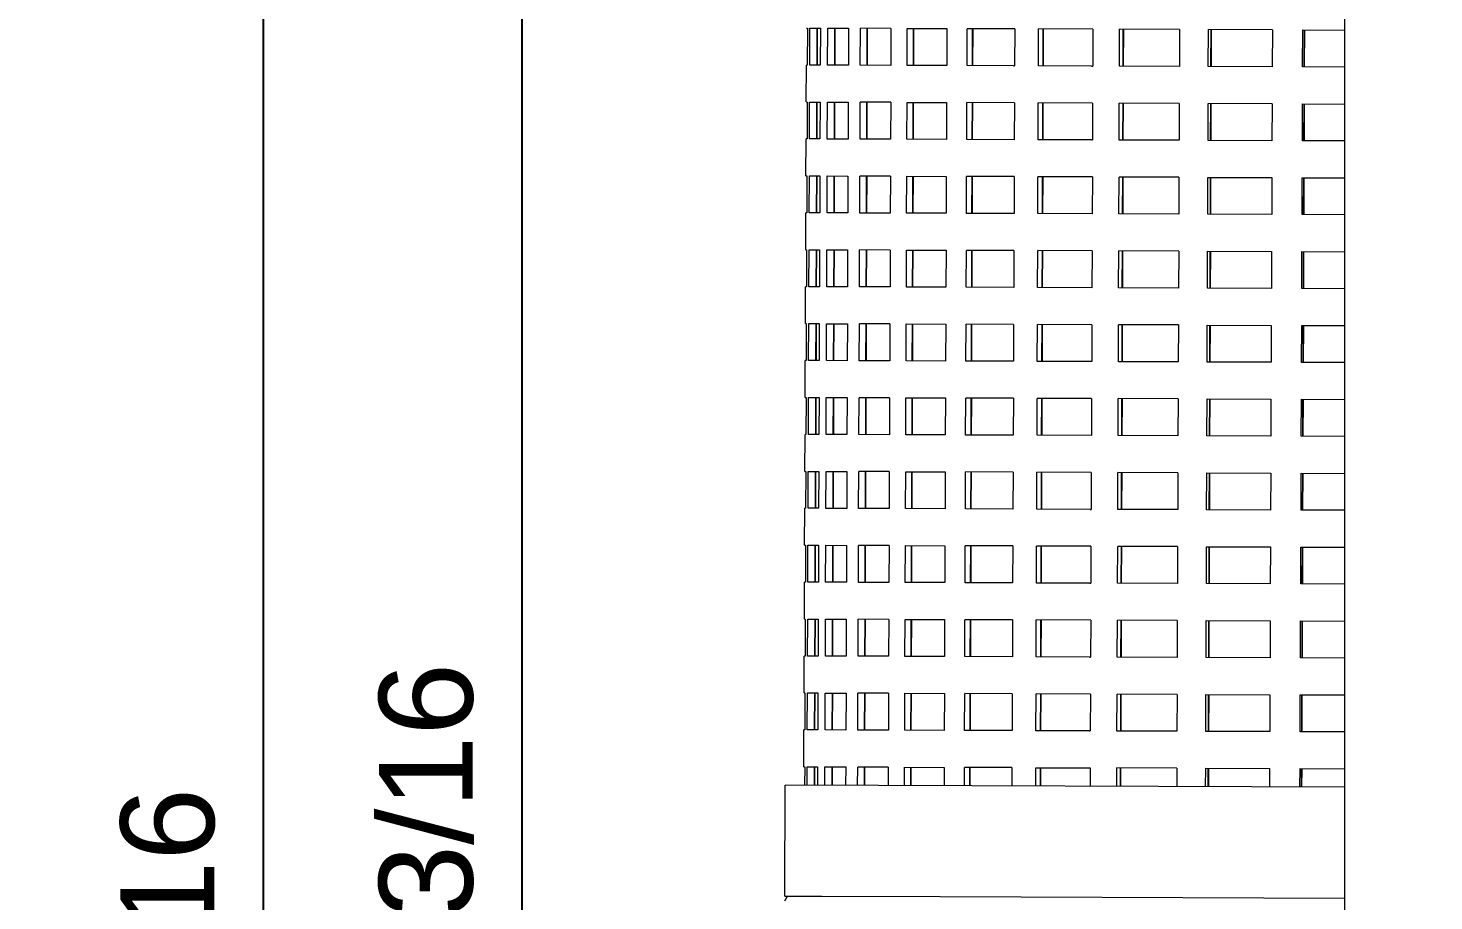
# Model space of a CAD drawing. Header units: inches. Extents: x -12 to 136, y -5 to 104.
# Drawn here: x 64.51 to 79.5, y 69.65 to 78.95 of the extents above; entities that cross this region are included whole.
import ezdxf

# ---------------------------------------------------------------- set-up
doc = ezdxf.new("R2010")
doc.units = ezdxf.units.IN
doc.layers.add('ZANO_R', color=7, linetype='Continuous', lineweight=0)
doc.layers.add('ZANO_W', color=1, linetype='Continuous', lineweight=0)
doc.styles.get("Standard").update_dxf_attribs({"font": 'ARIALUNI.TTF'})
doc.dimstyles.new('amerykanie', dxfattribs={"dimtxt": 50, "dimasz": 50, "dimexe": 0.5, "dimexo": 0.5, "dimgap": 1, "dimtad": 1, "dimdec": 0, "dimzin": 0, "dimlunit": 5, "dimtxsty": 'Standard', "dimcen": 0.09, "dimclrd": 1, "dimclre": 1, "dimclrt": 1, "dimazin": 0, "dimtfac": 1, "dimtdec": 0, "dimtmove": 0, "dimatfit": 3, "dimfxl": 1, "dimtzin": 0, "dimarcsym": 1})

# ---------------------------------------------------------------- blocks, each defined once
blk = doc.blocks.new('*D368')
at = {"layer": 'ZANO_W', "color": 1, "lineweight": -2}
for p, q in [((72.136, 85.449), (69.275, 85.449)), ((69.775, 55.265), (69.775, 84.449)), ((76.775, 54.265), (69.275, 54.265))]:
    blk.add_line(p, q, dxfattribs=at)
at = {"layer": 'ZANO_W', "color": 1}
for points in [[(69.941, 84.449), (69.608, 84.449), (69.775, 85.449)], [(69.608, 55.265), (69.941, 55.265), (69.775, 54.265)]]:
    blk.add_solid(points, dxfattribs=at)
at = {"layer": 'ZANO_W', "color": 1, "insert": (68.755, 69.857), "char_height": 1, "attachment_point": 5, "rotation": 90}
blk.add_mtext('31 3/16', dxfattribs=at)
blk = doc.blocks.new('*D371')
at = {"layer": 'ZANO_W', "color": 1, "lineweight": -2}
for p, q in [((78.999, 100.038), (66.517, 100.038)), ((67.017, 37.233), (67.017, 99.038)), ((78.048, 36.233), (66.517, 36.233))]:
    blk.add_line(p, q, dxfattribs=at)
at = {"layer": 'ZANO_W', "color": 1}
for points in [[(67.184, 99.038), (66.85, 99.038), (67.017, 100.038)], [(66.85, 37.233), (67.184, 37.233), (67.017, 36.233)]]:
    blk.add_solid(points, dxfattribs=at)
at = {"layer": 'ZANO_W', "color": 1, "insert": (65.998, 68.136), "char_height": 1, "attachment_point": 5, "rotation": 90}
blk.add_mtext('63 13/16', dxfattribs=at)

msp = doc.modelspace()

# ---------------------------------------------------------------- linework, layer by layer
at = {"layer": 'ZANO_R'}
for p, q in [((78.5483, 59.93382), (78.5483, 87.41427)), ((72.80856, 78.95256), (72.80844, 78.95256)), ((72.80856, 78.95256), (72.81798, 78.95253)), ((72.81798, 78.95253), (72.81652, 78.55883)), ((72.84268, 78.55873), (72.84415, 78.95243)), ((72.84415, 78.95243), (72.95627, 78.95201)), ((72.921, 78.55844), (72.92247, 78.95214)), ((72.92258, 78.95214), (72.92112, 78.55844)), ((72.95627, 78.95201), (72.9548, 78.55831)), ((73.03271, 78.55802), (73.03417, 78.95172)), ((73.03417, 78.95172), (73.25571, 78.9509)), ((73.10879, 78.55774), (73.11026, 78.95144)), ((73.11054, 78.95144), (73.10908, 78.55774)), ((73.25571, 78.9509), (73.25425, 78.5572)), ((73.38198, 78.55672), (73.38344, 78.95042)), ((73.70894, 78.94921), (73.38344, 78.95042)), ((73.45395, 78.55646), (73.45542, 78.95016)), ((73.45587, 78.95016), (73.4544, 78.55646)), ((73.70894, 78.94921), (73.70748, 78.55551)), ((73.88189, 78.55486), (73.88335, 78.94856)), ((73.88335, 78.94856), (74.3048, 78.947)), ((73.94798, 78.55462), (73.94945, 78.94832)), ((73.95005, 78.94832), (73.94859, 78.55462)), ((74.3048, 78.947), (74.30334, 78.5533)), ((74.52013, 78.55249), (74.5216, 78.94619)), ((75.02862, 78.9443), (74.5216, 78.94619)), ((74.57871, 78.55227), (74.58018, 78.94597)), ((74.58092, 78.94597), (74.57946, 78.55227)), ((75.02862, 78.9443), (75.02715, 78.5506)), ((75.28099, 78.54966), (75.28245, 78.94336)), ((75.86256, 78.9412), (75.28245, 78.94336)), ((75.33062, 78.54947), (75.33209, 78.94317)), ((75.33295, 78.94317), (75.33149, 78.54947)), ((75.86256, 78.9412), (75.8611, 78.5475)), ((76.14573, 78.54644), (76.1472, 78.94014)), ((76.78611, 78.93776), (76.1472, 78.94014)), ((76.18519, 78.54629), (76.18666, 78.93999)), ((76.18762, 78.93999), (76.18615, 78.54629)), ((76.78611, 78.93776), (76.78464, 78.54406)), ((77.09306, 78.54291), (77.09453, 78.93661)), ((77.77651, 78.93408), (77.09453, 78.93661)), ((77.12138, 78.54281), (77.12284, 78.93651)), ((77.12388, 78.93651), (77.12241, 78.54281)), ((77.77651, 78.93408), (77.77504, 78.54038)), ((78.09966, 78.53917), (78.10112, 78.93287)), ((78.10112, 78.93287), (78.5483, 78.9312)), ((78.11613, 78.53911), (78.11759, 78.93281)), ((78.11868, 78.9328), (78.11722, 78.5391)), ((72.80547, 78.16516), (72.80694, 78.55886)), ((72.81652, 78.55883), (72.80697, 78.55886)), ((72.9548, 78.55831), (72.84268, 78.55873)), ((73.25425, 78.5572), (73.03271, 78.55802)), ((73.70748, 78.55551), (73.38198, 78.55672)), ((74.30334, 78.5533), (73.88189, 78.55486)), ((75.01508, 78.55065), (74.52013, 78.55249)), ((75.01508, 78.55065), (75.02715, 78.5506)), ((75.84925, 78.54754), (75.28099, 78.54966)), ((75.84925, 78.54754), (75.8611, 78.5475)), ((76.78464, 78.54406), (76.14573, 78.54644)), ((77.77504, 78.54038), (77.09306, 78.54291)), ((78.5483, 78.5375), (78.09966, 78.53917)), ((72.80563, 78.16516), (72.80551, 78.16516)), ((72.80563, 78.16516), (72.81505, 78.16513)), ((72.81505, 78.16513), (72.81359, 77.77143)), ((72.83975, 77.77133), (72.84122, 78.16503)), ((72.84122, 78.16503), (72.95334, 78.16461)), ((72.91807, 77.77104), (72.91954, 78.16474)), ((72.91965, 78.16474), (72.91819, 77.77104)), ((72.95334, 78.16461), (72.95187, 77.77091)), ((73.02978, 77.77062), (73.03124, 78.16432)), ((73.03124, 78.16432), (73.25278, 78.1635)), ((73.10586, 77.77034), (73.10733, 78.16404)), ((73.10761, 78.16404), (73.10615, 77.77034)), ((73.25278, 78.1635), (73.25132, 77.7698)), ((73.37905, 77.76932), (73.38051, 78.16302)), ((73.70601, 78.16181), (73.38051, 78.16302)), ((73.45102, 77.76906), (73.45249, 78.16276)), ((73.45294, 78.16276), (73.45147, 77.76906)), ((73.70601, 78.16181), (73.70455, 77.76811)), ((73.87896, 77.76746), (73.88042, 78.16116)), ((73.88042, 78.16116), (74.30187, 78.1596)), ((73.94505, 77.76722), (73.94652, 78.16092)), ((73.94712, 78.16092), (73.94565, 77.76722)), ((74.30187, 78.1596), (74.30041, 77.7659)), ((74.5172, 77.76509), (74.51866, 78.15879)), ((75.02569, 78.1569), (74.51866, 78.15879)), ((74.57578, 77.76487), (74.57725, 78.15857)), ((74.57799, 78.15857), (74.57653, 77.76487)), ((75.02569, 78.1569), (75.02422, 77.7632)), ((75.27806, 77.76226), (75.27952, 78.15596)), ((75.85963, 78.1538), (75.27952, 78.15596)), ((75.32769, 77.76207), (75.32916, 78.15577)), ((75.33002, 78.15577), (75.32856, 77.76207)), ((75.85963, 78.1538), (75.85817, 77.7601)), ((76.1428, 77.75904), (76.14427, 78.15274)), ((76.78318, 78.15036), (76.14427, 78.15274)), ((76.18226, 77.75889), (76.18373, 78.15259)), ((76.18469, 78.15259), (76.18322, 77.75889)), ((76.78318, 78.15036), (76.78171, 77.75666)), ((77.09013, 77.75551), (77.0916, 78.14921)), ((77.77358, 78.14668), (77.0916, 78.14921)), ((77.11845, 77.75541), (77.11991, 78.14911)), ((77.12095, 78.14911), (77.11948, 77.75541)), ((77.77358, 78.14668), (77.77211, 77.75298)), ((78.09673, 77.75177), (78.09819, 78.14547)), ((78.09819, 78.14547), (78.5483, 78.14379)), ((78.1132, 77.75171), (78.11466, 78.14541)), ((78.11575, 78.1454), (78.11429, 77.7517)), ((72.80254, 77.37776), (72.80401, 77.77146)), ((72.81359, 77.77143), (72.80404, 77.77146)), ((72.95187, 77.77091), (72.83975, 77.77133)), ((73.25132, 77.7698), (73.02978, 77.77062)), ((73.70455, 77.76811), (73.37905, 77.76932)), ((74.30041, 77.7659), (73.87896, 77.76746)), ((75.02422, 77.7632), (74.5172, 77.76509)), ((75.84632, 77.76014), (75.27806, 77.76226)), ((75.84632, 77.76014), (75.85817, 77.7601)), ((76.78171, 77.75666), (76.1428, 77.75904)), ((77.77211, 77.75298), (77.09013, 77.75551)), ((78.5483, 77.75009), (78.09673, 77.75177)), ((72.8027, 77.37776), (72.80258, 77.37776)), ((72.8027, 77.37776), (72.81212, 77.37773)), ((72.81212, 77.37773), (72.81066, 76.98403)), ((72.83682, 76.98393), (72.83829, 77.37763)), ((72.83829, 77.37763), (72.95041, 77.37721)), ((72.91514, 76.98364), (72.91661, 77.37734)), ((72.91672, 77.37734), (72.91526, 76.98364)), ((72.95041, 77.37721), (72.94894, 76.98351)), ((73.02685, 76.98322), (73.02831, 77.37692)), ((73.02831, 77.37692), (73.24985, 77.3761)), ((73.10293, 76.98294), (73.1044, 77.37664)), ((73.10468, 77.37664), (73.10322, 76.98294)), ((73.24985, 77.3761), (73.24839, 76.9824)), ((73.37612, 76.98192), (73.37758, 77.37562)), ((73.70308, 77.37441), (73.37758, 77.37562)), ((73.44809, 76.98166), (73.44956, 77.37536)), ((73.45001, 77.37536), (73.44854, 76.98166)), ((73.70308, 77.37441), (73.70162, 76.98071)), ((73.87603, 76.98006), (73.87749, 77.37376)), ((73.87749, 77.37376), (74.29894, 77.3722)), ((73.94212, 76.97982), (73.94359, 77.37352)), ((73.94419, 77.37352), (73.94272, 76.97982)), ((74.29894, 77.3722), (74.29748, 76.9785)), ((74.51427, 76.97769), (74.51573, 77.37139)), ((75.02276, 77.3695), (74.51573, 77.37139)), ((74.57285, 76.97747), (74.57432, 77.37117)), ((74.57506, 77.37117), (74.5736, 76.97747)), ((75.02276, 77.3695), (75.02129, 76.9758)), ((75.27513, 76.97486), (75.27659, 77.36856)), ((75.8567, 77.3664), (75.27659, 77.36856)), ((75.32476, 76.97467), (75.32623, 77.36837)), ((75.32709, 77.36837), (75.32563, 76.97467)), ((75.8567, 77.3664), (75.85524, 76.9727)), ((76.13987, 76.97164), (76.14134, 77.36534)), ((76.78025, 77.36296), (76.14134, 77.36534)), ((76.17933, 76.97149), (76.1808, 77.36519)), ((76.18176, 77.36519), (76.18029, 76.97149)), ((76.78025, 77.36296), (76.77878, 76.96926)), ((77.0872, 76.96811), (77.08867, 77.36181)), ((77.08867, 77.36181), (77.77065, 77.35928)), ((77.11552, 76.96801), (77.11698, 77.36171)), ((77.11802, 77.36171), (77.11655, 76.96801)), ((77.77065, 77.35928), (77.76918, 76.96558)), ((78.0938, 76.96437), (78.09526, 77.35807)), ((78.09526, 77.35807), (78.5483, 77.35638)), ((78.11027, 76.96431), (78.11173, 77.35801)), ((78.11282, 77.358), (78.11136, 76.9643)), ((72.79961, 76.59036), (72.80108, 76.98406)), ((72.81066, 76.98403), (72.80111, 76.98406)), ((72.94894, 76.98351), (72.83682, 76.98393)), ((73.24839, 76.9824), (73.02685, 76.98322)), ((73.70162, 76.98071), (73.37612, 76.98192)), ((74.29748, 76.9785), (73.87603, 76.98006)), ((75.02129, 76.9758), (74.51427, 76.97769)), ((75.85524, 76.9727), (75.27513, 76.97486)), ((76.77878, 76.96926), (76.13987, 76.97164)), ((77.76918, 76.96558), (77.0872, 76.96811)), ((78.5483, 76.96268), (78.0938, 76.96437)), ((72.79977, 76.59036), (72.79965, 76.59036)), ((72.79977, 76.59036), (72.80919, 76.59033)), ((72.80919, 76.59033), (72.80773, 76.19663)), ((72.83389, 76.19653), (72.83536, 76.59023)), ((72.83536, 76.59023), (72.94748, 76.58981)), ((72.91221, 76.19624), (72.91368, 76.58994)), ((72.91379, 76.58994), (72.91233, 76.19624)), ((72.94748, 76.58981), (72.94601, 76.19611)), ((73.02392, 76.19582), (73.02538, 76.58952)), ((73.02538, 76.58952), (73.24692, 76.5887)), ((73.1, 76.19554), (73.10147, 76.58924)), ((73.10175, 76.58924), (73.10029, 76.19554)), ((73.24692, 76.5887), (73.24546, 76.195)), ((73.37319, 76.19452), (73.37465, 76.58822)), ((73.70015, 76.58701), (73.37465, 76.58822)), ((73.44516, 76.19426), (73.44663, 76.58796)), ((73.44708, 76.58796), (73.44561, 76.19426)), ((73.70015, 76.58701), (73.69869, 76.19331)), ((73.8731, 76.19266), (73.87456, 76.58636)), ((73.87456, 76.58636), (74.29601, 76.5848)), ((73.93919, 76.19242), (73.94066, 76.58612)), ((73.94126, 76.58612), (73.93979, 76.19242)), ((74.29601, 76.5848), (74.29455, 76.1911)), ((74.51134, 76.19029), (74.5128, 76.58399)), ((75.01983, 76.5821), (74.5128, 76.58399)), ((74.56992, 76.19007), (74.57139, 76.58377)), ((74.57213, 76.58377), (74.57067, 76.19007)), ((75.01983, 76.5821), (75.01836, 76.1884)), ((75.2722, 76.18746), (75.27366, 76.58116)), ((75.85377, 76.579), (75.27366, 76.58116)), ((75.32183, 76.18727), (75.3233, 76.58097)), ((75.32416, 76.58097), (75.3227, 76.18727)), ((75.85377, 76.579), (75.85231, 76.1853)), ((76.13694, 76.18424), (76.13841, 76.57794)), ((76.77732, 76.57556), (76.13841, 76.57794)), ((76.1764, 76.18409), (76.17787, 76.57779)), ((76.17883, 76.57779), (76.17736, 76.18409)), ((76.77732, 76.57556), (76.77585, 76.18186)), ((77.08427, 76.18071), (77.08574, 76.57441)), ((77.08574, 76.57441), (77.76772, 76.57188)), ((77.11259, 76.18061), (77.11405, 76.57431)), ((77.11509, 76.57431), (77.11362, 76.18061)), ((77.76772, 76.57188), (77.76625, 76.17818)), ((78.09087, 76.17697), (78.09233, 76.57067)), ((78.09233, 76.57067), (78.5483, 76.56897)), ((78.10734, 76.17691), (78.1088, 76.57061)), ((78.10989, 76.5706), (78.10843, 76.1769)), ((72.79668, 75.80296), (72.79815, 76.19666)), ((72.80773, 76.19663), (72.79818, 76.19666)), ((72.94601, 76.19611), (72.83389, 76.19653)), ((73.24546, 76.195), (73.02392, 76.19582)), ((73.69869, 76.19331), (73.37319, 76.19452)), ((74.29455, 76.1911), (73.8731, 76.19266)), ((75.01836, 76.1884), (74.51134, 76.19029)), ((75.85231, 76.1853), (75.2722, 76.18746)), ((76.77585, 76.18186), (76.13694, 76.18424)), ((77.76625, 76.17818), (77.08427, 76.18071)), ((78.5483, 76.17527), (78.09087, 76.17697)), ((72.79684, 75.80296), (72.79672, 75.80296)), ((72.79684, 75.80296), (72.80626, 75.80293)), ((72.80626, 75.80293), (72.8048, 75.40923)), ((72.83096, 75.40913), (72.83243, 75.80283)), ((72.83243, 75.80283), (72.94455, 75.80241)), ((72.90928, 75.40884), (72.91075, 75.80254)), ((72.91086, 75.80254), (72.9094, 75.40884)), ((72.94455, 75.80241), (72.94308, 75.40871)), ((73.02099, 75.40842), (73.02245, 75.80212)), ((73.02245, 75.80212), (73.24399, 75.8013)), ((73.09707, 75.40814), (73.09854, 75.80184)), ((73.09882, 75.80184), (73.09736, 75.40814)), ((73.24399, 75.8013), (73.24253, 75.4076)), ((73.37026, 75.40712), (73.37172, 75.80082)), ((73.69722, 75.79961), (73.37172, 75.80082)), ((73.44223, 75.40686), (73.4437, 75.80056)), ((73.44415, 75.80056), (73.44268, 75.40686)), ((73.69722, 75.79961), (73.69576, 75.40591)), ((73.87017, 75.40526), (73.87163, 75.79896)), ((73.87163, 75.79896), (74.29308, 75.7974)), ((73.93626, 75.40502), (73.93773, 75.79872)), ((73.93833, 75.79872), (73.93686, 75.40502)), ((74.29308, 75.7974), (74.29162, 75.4037)), ((74.50841, 75.40289), (74.50987, 75.79659)), ((75.0169, 75.7947), (74.50987, 75.79659)), ((74.56699, 75.40267), (74.56846, 75.79637)), ((74.5692, 75.79637), (74.56774, 75.40267)), ((75.0169, 75.7947), (75.01543, 75.401)), ((75.26927, 75.40006), (75.27073, 75.79376)), ((75.85084, 75.7916), (75.27073, 75.79376)), ((75.3189, 75.39987), (75.32037, 75.79357)), ((75.32123, 75.79357), (75.31977, 75.39987)), ((75.85084, 75.7916), (75.84938, 75.3979)), ((76.13401, 75.39684), (76.13548, 75.79054)), ((76.77439, 75.78816), (76.13548, 75.79054)), ((76.17347, 75.39669), (76.17494, 75.79039)), ((76.1759, 75.79039), (76.17443, 75.39669)), ((76.77439, 75.78816), (76.77292, 75.39446)), ((77.08134, 75.39331), (77.08281, 75.78701)), ((77.08281, 75.78701), (77.76479, 75.78448)), ((77.10966, 75.39321), (77.11112, 75.78691)), ((77.11216, 75.78691), (77.11069, 75.39321)), ((77.76479, 75.78448), (77.76332, 75.39078)), ((78.08794, 75.38957), (78.0894, 75.78327)), ((78.0894, 75.78327), (78.5483, 75.78156)), ((78.10441, 75.38951), (78.10587, 75.78321)), ((78.10696, 75.7832), (78.1055, 75.3895)), ((72.79375, 75.01556), (72.79522, 75.40926)), ((72.8048, 75.40923), (72.79525, 75.40926)), ((72.94308, 75.40871), (72.83096, 75.40913)), ((73.24253, 75.4076), (73.02099, 75.40842)), ((73.69576, 75.40591), (73.37026, 75.40712)), ((74.29162, 75.4037), (73.87017, 75.40526)), ((75.01543, 75.401), (74.50841, 75.40289)), ((75.84938, 75.3979), (75.26927, 75.40006)), ((76.77292, 75.39446), (76.13401, 75.39684)), ((77.76332, 75.39078), (77.08134, 75.39331)), ((78.5483, 75.38786), (78.08794, 75.38957)), ((72.7939, 75.01556), (72.79379, 75.01556)), ((72.7939, 75.01556), (72.80333, 75.01553)), ((72.80333, 75.01553), (72.80187, 74.62183)), ((72.82803, 74.62173), (72.8295, 75.01543)), ((72.8295, 75.01543), (72.94162, 75.01501)), ((72.90635, 74.62144), (72.90782, 75.01514)), ((72.90793, 75.01514), (72.90647, 74.62144)), ((72.94162, 75.01501), (72.94015, 74.62131)), ((73.01806, 74.62102), (73.01952, 75.01472)), ((73.01952, 75.01472), (73.24106, 75.0139)), ((73.09414, 74.62074), (73.09561, 75.01444)), ((73.09589, 75.01444), (73.09443, 74.62074)), ((73.24106, 75.0139), (73.2396, 74.6202)), ((73.36733, 74.61972), (73.36879, 75.01342)), ((73.69429, 75.01221), (73.36879, 75.01342)), ((73.4393, 74.61946), (73.44077, 75.01316)), ((73.44122, 75.01316), (73.43975, 74.61946)), ((73.69429, 75.01221), (73.69283, 74.61851)), ((73.86724, 74.61786), (73.8687, 75.01156)), ((73.8687, 75.01156), (74.29015, 75.01)), ((73.93333, 74.61762), (73.93479, 75.01132)), ((73.9354, 75.01132), (73.93393, 74.61762)), ((74.29015, 75.01), (74.28869, 74.6163)), ((74.50548, 74.61549), (74.50694, 75.00919)), ((75.01397, 75.0073), (74.50694, 75.00919)), ((74.56406, 74.61527), (74.56553, 75.00897)), ((74.56627, 75.00897), (74.56481, 74.61527)), ((75.01397, 75.0073), (75.0125, 74.6136)), ((75.26634, 74.61266), (75.2678, 75.00636)), ((75.84791, 75.0042), (75.2678, 75.00636)), ((75.31597, 74.61247), (75.31744, 75.00617)), ((75.3183, 75.00617), (75.31684, 74.61247)), ((75.84791, 75.0042), (75.84645, 74.6105)), ((76.13108, 74.60944), (76.13255, 75.00314)), ((76.77146, 75.00076), (76.13255, 75.00314)), ((76.17054, 74.60929), (76.17201, 75.00299)), ((76.17297, 75.00299), (76.1715, 74.60929)), ((76.77146, 75.00076), (76.76999, 74.60706)), ((77.07841, 74.60591), (77.07988, 74.99961)), ((77.07988, 74.99961), (77.76186, 74.99708)), ((77.10673, 74.60581), (77.10819, 74.99951)), ((77.10923, 74.99951), (77.10776, 74.60581)), ((77.76186, 74.99708), (77.76039, 74.60338)), ((78.08501, 74.60217), (78.08647, 74.99587)), ((78.08647, 74.99587), (78.5483, 74.99415)), ((78.10148, 74.60211), (78.10294, 74.99581)), ((78.10403, 74.9958), (78.10256, 74.6021)), ((72.79082, 74.22816), (72.79229, 74.62186)), ((72.80187, 74.62183), (72.79232, 74.62186)), ((72.94015, 74.62131), (72.82803, 74.62173)), ((73.2396, 74.6202), (73.01806, 74.62102)), ((73.69283, 74.61851), (73.36733, 74.61972)), ((74.28869, 74.6163), (73.86724, 74.61786)), ((75.0125, 74.6136), (74.50548, 74.61549)), ((75.84645, 74.6105), (75.26634, 74.61266)), ((76.76999, 74.60706), (76.13108, 74.60944)), ((77.76039, 74.60338), (77.07841, 74.60591)), ((78.5483, 74.60044), (78.08501, 74.60217)), ((72.79097, 74.22816), (72.79086, 74.22816)), ((72.79097, 74.22816), (72.8004, 74.22813)), ((72.8004, 74.22813), (72.79894, 73.83443)), ((72.8251, 73.83433), (72.82657, 74.22803)), ((72.82657, 74.22803), (72.93869, 74.22761)), ((72.90342, 73.83404), (72.90489, 74.22774)), ((72.905, 74.22774), (72.90354, 73.83404)), ((72.93869, 74.22761), (72.93722, 73.83391)), ((73.01513, 73.83362), (73.01659, 74.22732)), ((73.01659, 74.22732), (73.23813, 74.2265)), ((73.09121, 73.83334), (73.09268, 74.22704)), ((73.09296, 74.22704), (73.0915, 73.83334)), ((73.23813, 74.2265), (73.23667, 73.8328)), ((73.3644, 73.83232), (73.36586, 74.22602)), ((73.69136, 74.22481), (73.36586, 74.22602)), ((73.43637, 73.83206), (73.43784, 74.22576)), ((73.43829, 74.22576), (73.43682, 73.83206)), ((73.69136, 74.22481), (73.6899, 73.83111)), ((73.86431, 73.83046), (73.86577, 74.22416)), ((73.86577, 74.22416), (74.28722, 74.2226)), ((73.9304, 73.83022), (73.93186, 74.22392)), ((73.93247, 74.22392), (73.931, 73.83022)), ((74.28722, 74.2226), (74.28576, 73.8289)), ((74.50255, 73.82809), (74.50401, 74.22179)), ((75.01104, 74.2199), (74.50401, 74.22179)), ((74.56113, 73.82787), (74.5626, 74.22157)), ((74.56334, 74.22157), (74.56188, 73.82787)), ((75.01104, 74.2199), (75.00957, 73.8262)), ((75.26341, 73.82526), (75.26487, 74.21896)), ((75.84498, 74.2168), (75.26487, 74.21896)), ((75.31304, 73.82507), (75.31451, 74.21877)), ((75.31537, 74.21877), (75.31391, 73.82507)), ((75.84498, 74.2168), (75.84352, 73.8231)), ((76.12815, 73.82204), (76.12962, 74.21574)), ((76.76853, 74.21336), (76.12962, 74.21574)), ((76.16761, 73.82189), (76.16908, 74.21559)), ((76.17004, 74.21559), (76.16857, 73.82189)), ((76.76853, 74.21336), (76.76706, 73.81966)), ((77.07548, 73.81851), (77.07695, 74.21221)), ((77.07695, 74.21221), (77.75893, 74.20968)), ((77.1038, 73.81841), (77.10526, 74.21211)), ((77.1063, 74.21211), (77.10483, 73.81841)), ((77.75893, 74.20968), (77.75746, 73.81598)), ((78.08207, 73.81477), (78.08354, 74.20847)), ((78.08354, 74.20847), (78.5483, 74.20674)), ((78.09855, 73.81471), (78.10001, 74.20841)), ((78.1011, 74.2084), (78.09963, 73.8147)), ((72.78789, 73.44076), (72.78936, 73.83446)), ((72.79894, 73.83443), (72.78939, 73.83446)), ((72.93722, 73.83391), (72.8251, 73.83433)), ((73.23667, 73.8328), (73.01513, 73.83362)), ((73.6899, 73.83111), (73.3644, 73.83232)), ((74.28576, 73.8289), (73.86431, 73.83046)), ((75.00957, 73.8262), (74.50255, 73.82809)), ((75.83167, 73.82314), (75.26341, 73.82526)), ((75.83167, 73.82314), (75.84352, 73.8231)), ((76.76706, 73.81966), (76.12815, 73.82204)), ((77.75746, 73.81598), (77.07548, 73.81851)), ((78.5483, 73.81303), (78.08207, 73.81477)), ((72.78804, 73.44076), (72.78793, 73.44076)), ((72.78804, 73.44076), (72.79747, 73.44073)), ((72.79747, 73.44073), (72.79601, 73.04703)), ((72.82217, 73.04693), (72.82364, 73.44063)), ((72.82364, 73.44063), (72.93576, 73.44021)), ((72.90049, 73.04664), (72.90196, 73.44034)), ((72.90207, 73.44034), (72.90061, 73.04664)), ((72.93576, 73.44021), (72.93429, 73.04651)), ((73.0122, 73.04622), (73.01366, 73.43992)), ((73.01366, 73.43992), (73.2352, 73.4391)), ((73.08828, 73.04594), (73.08975, 73.43964)), ((73.09003, 73.43964), (73.08857, 73.04594)), ((73.2352, 73.4391), (73.23374, 73.0454)), ((73.36147, 73.04492), (73.36293, 73.43862)), ((73.68843, 73.43741), (73.36293, 73.43862)), ((73.43344, 73.04466), (73.43491, 73.43836)), ((73.43536, 73.43836), (73.43389, 73.04466)), ((73.68843, 73.43741), (73.68697, 73.04371)), ((73.86138, 73.04306), (73.86284, 73.43676)), ((73.86284, 73.43676), (74.28429, 73.4352)), ((73.92747, 73.04282), (73.92893, 73.43652)), ((73.92954, 73.43652), (73.92807, 73.04282)), ((74.28429, 73.4352), (74.28283, 73.0415)), ((74.49962, 73.04069), (74.50108, 73.43439)), ((75.0081, 73.4325), (74.50108, 73.43439)), ((74.5582, 73.04047), (74.55967, 73.43417)), ((74.56041, 73.43417), (74.55895, 73.04047)), ((75.0081, 73.4325), (75.00664, 73.0388)), ((75.26048, 73.03786), (75.26194, 73.43156)), ((75.84205, 73.4294), (75.26194, 73.43156)), ((75.31011, 73.03767), (75.31158, 73.43137)), ((75.31244, 73.43137), (75.31097, 73.03767)), ((75.84205, 73.4294), (75.84059, 73.0357)), ((76.12522, 73.03464), (76.12669, 73.42834)), ((76.7656, 73.42596), (76.12669, 73.42834)), ((76.16468, 73.03449), (76.16615, 73.42819)), ((76.16711, 73.42819), (76.16564, 73.03449)), ((76.7656, 73.42596), (76.76413, 73.03226)), ((77.07255, 73.03111), (77.07402, 73.42481)), ((77.07402, 73.42481), (77.756, 73.42228)), ((77.10087, 73.03101), (77.10233, 73.42471)), ((77.10337, 73.42471), (77.1019, 73.03101)), ((77.756, 73.42228), (77.75453, 73.02858)), ((78.07914, 73.02737), (78.08061, 73.42107)), ((78.08061, 73.42107), (78.5483, 73.41933)), ((78.09562, 73.02731), (78.09708, 73.42101)), ((78.09817, 73.421), (78.0967, 73.0273)), ((72.78496, 72.65336), (72.78643, 73.04706)), ((72.79601, 73.04703), (72.78646, 73.04706)), ((72.93429, 73.04651), (72.82217, 73.04693)), ((73.23374, 73.0454), (73.0122, 73.04622)), ((73.68697, 73.04371), (73.36147, 73.04492)), ((74.28283, 73.0415), (73.86138, 73.04306)), ((75.00664, 73.0388), (74.49962, 73.04069)), ((75.82874, 73.03574), (75.26048, 73.03786)), ((75.82874, 73.03574), (75.84059, 73.0357)), ((76.76413, 73.03226), (76.12522, 73.03464)), ((77.75453, 73.02858), (77.07255, 73.03111)), ((78.5483, 73.02562), (78.07914, 73.02737)), ((72.78511, 72.65336), (72.785, 72.65336)), ((72.78511, 72.65336), (72.79454, 72.65333)), ((72.79454, 72.65333), (72.79308, 72.25963)), ((72.81924, 72.25953), (72.82071, 72.65323)), ((72.82071, 72.65323), (72.93283, 72.65281)), ((72.89756, 72.25924), (72.89903, 72.65294)), ((72.89914, 72.65294), (72.89768, 72.25924)), ((72.93283, 72.65281), (72.93136, 72.25911)), ((73.00927, 72.25882), (73.01073, 72.65252)), ((73.01073, 72.65252), (73.23227, 72.6517)), ((73.08535, 72.25854), (73.08682, 72.65224)), ((73.0871, 72.65224), (73.08564, 72.25854)), ((73.23227, 72.6517), (73.2308, 72.258)), ((73.35854, 72.25752), (73.36, 72.65122)), ((73.6855, 72.65001), (73.36, 72.65122)), ((73.43051, 72.25726), (73.43198, 72.65096)), ((73.43243, 72.65096), (73.43096, 72.25726)), ((73.6855, 72.65001), (73.68404, 72.25631)), ((73.85845, 72.25566), (73.85991, 72.64936)), ((73.85991, 72.64936), (74.28136, 72.6478)), ((73.92454, 72.25542), (73.926, 72.64912)), ((73.92661, 72.64912), (73.92514, 72.25542)), ((74.28136, 72.6478), (74.2799, 72.2541)), ((74.49669, 72.25329), (74.49815, 72.64699)), ((75.00517, 72.6451), (74.49815, 72.64699)), ((74.55527, 72.25307), (74.55674, 72.64677)), ((74.55748, 72.64677), (74.55602, 72.25307)), ((75.00517, 72.6451), (75.00371, 72.2514)), ((75.25755, 72.25046), (75.25901, 72.64416)), ((75.83912, 72.642), (75.25901, 72.64416)), ((75.30718, 72.25027), (75.30865, 72.64397)), ((75.30951, 72.64397), (75.30804, 72.25027)), ((75.83912, 72.642), (75.83766, 72.2483)), ((76.12229, 72.24724), (76.12376, 72.64094)), ((76.76267, 72.63856), (76.12376, 72.64094)), ((76.16175, 72.24709), (76.16322, 72.64079)), ((76.16418, 72.64079), (76.16271, 72.24709)), ((76.76267, 72.63856), (76.7612, 72.24486)), ((77.06962, 72.24371), (77.07109, 72.63741)), ((77.07109, 72.63741), (77.75307, 72.63488)), ((77.09794, 72.24361), (77.0994, 72.63731)), ((77.10044, 72.63731), (77.09897, 72.24361)), ((77.75307, 72.63488), (77.7516, 72.24118)), ((78.07621, 72.23997), (78.07768, 72.63367)), ((78.07768, 72.63367), (78.5483, 72.63192)), ((78.09269, 72.23991), (78.09415, 72.63361)), ((78.09524, 72.6336), (78.09377, 72.2399)), ((72.78203, 71.86596), (72.7835, 72.25966)), ((72.79308, 72.25963), (72.78353, 72.25966)), ((72.93136, 72.25911), (72.81924, 72.25953)), ((73.2308, 72.258), (73.00927, 72.25882)), ((73.68404, 72.25631), (73.35854, 72.25752)), ((74.2799, 72.2541), (73.85845, 72.25566)), ((75.00371, 72.2514), (74.49669, 72.25329)), ((75.82581, 72.24834), (75.25755, 72.25046)), ((75.82581, 72.24834), (75.83766, 72.2483)), ((76.7612, 72.24486), (76.12229, 72.24724)), ((77.7516, 72.24118), (77.06962, 72.24371)), ((78.5483, 72.23821), (78.07621, 72.23997)), ((72.78218, 71.86596), (72.78207, 71.86596)), ((72.78218, 71.86596), (72.79161, 71.86593)), ((72.79161, 71.86593), (72.79015, 71.47223)), ((72.81631, 71.47213), (72.81778, 71.86583)), ((72.81778, 71.86583), (72.9299, 71.86541)), ((72.89463, 71.47184), (72.8961, 71.86554)), ((72.89621, 71.86554), (72.89475, 71.47184)), ((72.9299, 71.86541), (72.92843, 71.47171)), ((73.00634, 71.47142), (73.0078, 71.86512)), ((73.0078, 71.86512), (73.22934, 71.8643)), ((73.08242, 71.47114), (73.08389, 71.86484)), ((73.08417, 71.86484), (73.08271, 71.47114)), ((73.22934, 71.8643), (73.22787, 71.4706)), ((73.35561, 71.47012), (73.35707, 71.86382)), ((73.68257, 71.86261), (73.35707, 71.86382)), ((73.42758, 71.46986), (73.42905, 71.86356)), ((73.4295, 71.86356), (73.42803, 71.46986)), ((73.68257, 71.86261), (73.68111, 71.46891)), ((73.85552, 71.46826), (73.85698, 71.86196)), ((73.85698, 71.86196), (74.27843, 71.8604)), ((73.92161, 71.46802), (73.92307, 71.86172)), ((73.92368, 71.86172), (73.92221, 71.46802)), ((74.27843, 71.8604), (74.27697, 71.4667)), ((74.49376, 71.46589), (74.49522, 71.85959)), ((75.00224, 71.8577), (74.49522, 71.85959)), ((74.55234, 71.46567), (74.55381, 71.85937)), ((74.55455, 71.85937), (74.55309, 71.46567)), ((75.00224, 71.8577), (75.00078, 71.464)), ((75.25462, 71.46306), (75.25608, 71.85676)), ((75.83619, 71.8546), (75.25608, 71.85676)), ((75.30425, 71.46287), (75.30572, 71.85657)), ((75.30658, 71.85657), (75.30511, 71.46287)), ((75.83619, 71.8546), (75.83473, 71.4609)), ((76.11936, 71.45984), (76.12082, 71.85354)), ((76.75974, 71.85116), (76.12082, 71.85354)), ((76.15882, 71.45969), (76.16028, 71.85339)), ((76.16125, 71.85339), (76.15978, 71.45969)), ((76.75974, 71.85116), (76.75827, 71.45746)), ((77.06669, 71.45631), (77.06816, 71.85001)), ((77.06816, 71.85001), (77.75014, 71.84748)), ((77.09501, 71.45621), (77.09647, 71.84991)), ((77.09751, 71.84991), (77.09604, 71.45621)), ((77.75014, 71.84748), (77.74867, 71.45378)), ((78.07328, 71.45257), (78.07475, 71.84627)), ((78.07475, 71.84627), (78.5483, 71.84451)), ((78.08976, 71.45251), (78.09122, 71.84621)), ((78.09231, 71.8462), (78.09084, 71.4525)), ((72.7791, 71.07856), (72.78057, 71.47226)), ((72.79015, 71.47223), (72.7806, 71.47226)), ((72.92843, 71.47171), (72.81631, 71.47213)), ((73.22787, 71.4706), (73.00634, 71.47142)), ((73.68111, 71.46891), (73.35561, 71.47012)), ((74.27697, 71.4667), (73.85552, 71.46826)), ((75.00078, 71.464), (74.49376, 71.46589)), ((75.82288, 71.46094), (75.25462, 71.46306)), ((75.82288, 71.46094), (75.83473, 71.4609)), ((76.75827, 71.45746), (76.11936, 71.45984)), ((77.74867, 71.45378), (77.06669, 71.45631)), ((78.5483, 71.4508), (78.07328, 71.45257)), ((72.77925, 71.07856), (72.77914, 71.07856)), ((72.77925, 71.07856), (72.78868, 71.07853)), ((72.78868, 71.07853), (72.78795, 70.88168)), ((72.81411, 70.88158), (72.81485, 71.07843)), ((72.81485, 71.07843), (72.92696, 71.07801)), ((72.89243, 70.88129), (72.89317, 71.07814)), ((72.89328, 71.07814), (72.89255, 70.88129)), ((72.92696, 71.07801), (72.92623, 70.88116)), ((73.00414, 70.88087), (73.00487, 71.07772)), ((73.00487, 71.07772), (73.22641, 71.0769)), ((73.08022, 70.88059), (73.08096, 71.07744)), ((73.08124, 71.07744), (73.08051, 70.88059)), ((73.22641, 71.0769), (73.22568, 70.88005)), ((73.35341, 70.87957), (73.35414, 71.07642)), ((73.67964, 71.07521), (73.35414, 71.07642)), ((73.42538, 70.87931), (73.42611, 71.07616)), ((73.42657, 71.07616), (73.42583, 70.87931)), ((73.67964, 71.07521), (73.67891, 70.87836)), ((73.85332, 70.87771), (73.85405, 71.07456)), ((73.85405, 71.07456), (74.2755, 71.073)), ((73.91941, 70.87747), (73.92014, 71.07432)), ((73.92075, 71.07432), (73.92002, 70.87747)), ((74.2755, 71.073), (74.27477, 70.87615)), ((74.49156, 70.87534), (74.49229, 71.07219)), ((74.99931, 71.0703), (74.49229, 71.07219)), ((74.55015, 70.87512), (74.55088, 71.07197)), ((74.55162, 71.07197), (74.55089, 70.87512)), ((74.99931, 71.0703), (74.99858, 70.87345)), ((75.25242, 70.87251), (75.25315, 71.06936)), ((75.25315, 71.06936), (75.83326, 71.0672)), ((75.30205, 70.87232), (75.30279, 71.06917)), ((75.30365, 71.06917), (75.30292, 70.87232)), ((75.83326, 71.0672), (75.83253, 70.87035)), ((76.11716, 70.86929), (76.11789, 71.06614)), ((76.7568, 71.06376), (76.11789, 71.06614)), ((76.15662, 70.86914), (76.15735, 71.06599)), ((76.15832, 71.06599), (76.15758, 70.86914)), ((76.7568, 71.06376), (76.75607, 70.86691)), ((77.06449, 70.86576), (77.06523, 71.06261)), ((77.06523, 71.06261), (77.74721, 71.06008)), ((77.09281, 70.86566), (77.09354, 71.06251)), ((77.09458, 71.06251), (77.09385, 70.86566)), ((77.74721, 71.06008), (77.74647, 70.86323)), ((78.07109, 70.86202), (78.07182, 71.05887)), ((78.07182, 71.05887), (78.5483, 71.0571)), ((78.08756, 70.86196), (78.08829, 71.05881)), ((78.08938, 71.0588), (78.08865, 70.86195)), ((72.57712, 69.70135), (72.58152, 70.88245)), ((78.5483, 70.86024), (72.58157, 70.88245)), ((72.57692, 69.64961), (72.60558, 69.70124)), ((72.57713, 69.70135), (72.57716, 69.70135)), ((72.57716, 69.70135), (72.57737, 69.70135)), ((72.57737, 69.70135), (72.57831, 69.70134)), ((72.57831, 69.70134), (72.58234, 69.70133)), ((72.58234, 69.70133), (72.5992, 69.70127)), ((72.5992, 69.70127), (72.66987, 69.701)), ((72.66987, 69.701), (72.97016, 69.69988)), ((72.97016, 69.69988), (74.2352, 69.69518)), ((74.2352, 69.69518), (78.5483, 69.67913))]:
    msp.add_line(p, q, dxfattribs=at)

# ---------------------------------------------------------------- dimensions: what is measured, and where the dimension line sits
at = {"layer": 'ZANO_W'}
for base, p1, p2, picture, middle in [((67.01693, 100.03824), (78.54828, 36.23292), (79.49909, 100.03824), '*D371', (65.99783, 68.13558)), ((69.774541, 85.449347), (77.274683, 54.264503), (72.635726, 85.449347), '*D368', (68.755442, 69.856925))]:
    dim = msp.add_linear_dim(base=base, p1=p1, p2=p2, angle=90, dimstyle='amerykanie', override={"dimtxt": 1, "dimasz": 1, "dimgap": 0.5, "dimdec": 4, "dimaunit": 1, "dimadec": 1, "dimtdec": 4, "dimtmove": 1, "dimfrac": 2}, dxfattribs=at)
    dim.commit()
    dim.dimension.update_dxf_attribs({"geometry": picture, "text_midpoint": middle})

doc.saveas('drawing.dxf')
